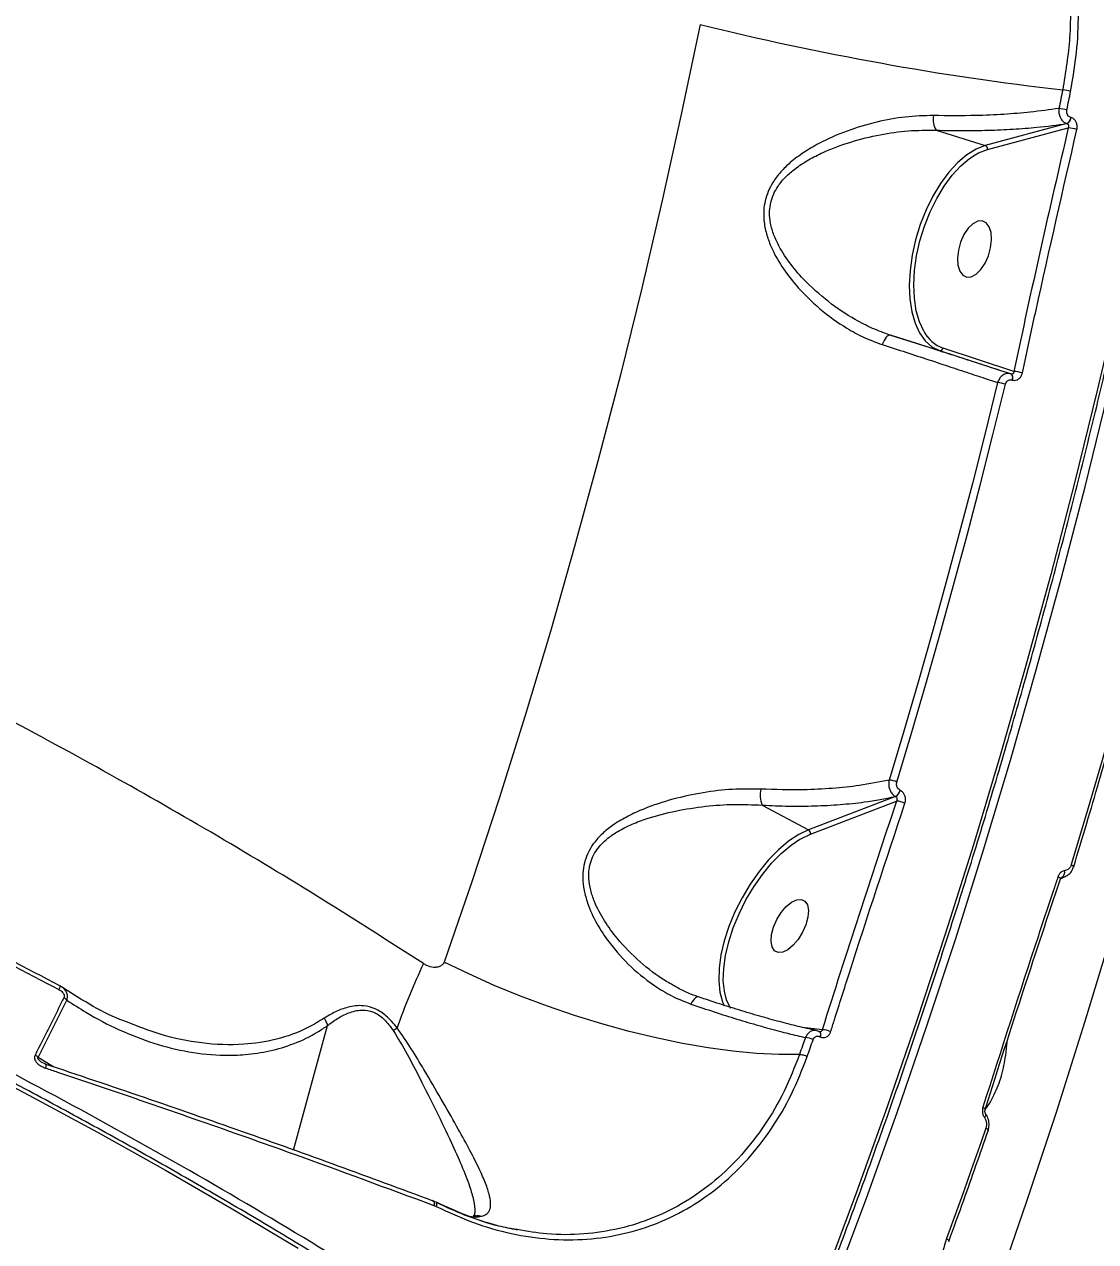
# Model space of a CAD drawing. Header units: millimetres. Extents: x -5238 to 5144, y -3542 to 5092.
# Drawn here: x 3048.8 to 3213.4, y 1909 to 2096 of the extents above; entities that cross this region are included whole.
import ezdxf

# ---------------------------------------------------------------- set-up
doc = ezdxf.new("R2010")
doc.units = ezdxf.units.MM
for name, color, linetype in [('DIKOM_ОБЪЕКТ', 7, 'Continuous'), ('DIKOM_РАЗМЕР_ЗОНА', 7, 'Continuous'), ('DIKOM_РАЗМЕР_ОБЪЕКТА', 7, 'Continuous')]:
    doc.layers.add(name, color=color, linetype=linetype)
doc.styles.add('style1', font='arial.ttf', dxfattribs={"width": 0.8})
doc.dimstyles.new('1-50', dxfattribs={"dimtxt": 300, "dimasz": 200, "dimexe": 100, "dimexo": 0, "dimgap": 100, "dimtad": 1, "dimtxsty": 'style1', "dimcen": 200, "dimclrd": 7, "dimclre": 7, "dimclrt": 7, "dimadec": 1, "dimazin": 2, "dimtfac": 1, "dimtmove": 0, "dimatfit": 2, "dimfxl": 0, "dimlwd": 25, "dimlwe": 18, "dimarcsym": 0})

# ---------------------------------------------------------------- blocks, each defined once
blk = doc.blocks.new('*D1')
at = {"layer": 'Defpoints', "color": 0, "transparency": 16777216}
for p in [(-4787.63, 5091.56), (3144.22, 5091.56), (-2554.16, -2403.28)]:
    blk.add_point(p, dxfattribs=at)
at = {"layer": 'DIKOM_РАЗМЕР_ЗОНА', "color": 7, "lineweight": 18, "transparency": 16777216}
for p, q in [((3144.22, 5091.56), (-4887.63, 5091.56)), ((-2554.16, -2403.28), (-4887.63, -2403.28))]:
    blk.add_line(p, q, dxfattribs=at)
at = {"layer": 'DIKOM_РАЗМЕР_ЗОНА', "color": 7, "lineweight": 25, "transparency": 16777216}
blk.add_line((-4787.63, -2203.28), (-4787.63, 4891.56), dxfattribs=at)
at = {"layer": 'DIKOM_РАЗМЕР_ЗОНА', "color": 7, "transparency": 16777216}
for points in [[(-4820.97, 4891.56), (-4754.3, 4891.56), (-4787.63, 5091.56)], [(-4820.97, -2203.28), (-4754.3, -2203.28), (-4787.63, -2403.28)]]:
    blk.add_solid(points, dxfattribs=at)
at = {"layer": 'DIKOM_РАЗМЕР_ЗОНА', "color": 7, "transparency": 16777216, "insert": (-5040.81, 1344.14), "char_height": 300, "attachment_point": 5, "rotation": 90, "style": 'style1'}
blk.add_mtext('7500', dxfattribs=at)
blk = doc.blocks.new('*D2')
at = {"layer": 'Defpoints', "color": 0, "transparency": 16777216}
for p in [(5144.22, 2720.02), (-4054.16, -903.28), (5144.22, -3441.88)]:
    blk.add_point(p, dxfattribs=at)
at = {"layer": 'DIKOM_РАЗМЕР_ЗОНА', "color": 7, "lineweight": 18, "transparency": 16777216}
for p, q in [((5144.22, 2720.02), (5144.22, -3541.88)), ((-4054.16, -903.28), (-4054.16, -3541.88))]:
    blk.add_line(p, q, dxfattribs=at)
at = {"layer": 'DIKOM_РАЗМЕР_ЗОНА', "color": 7, "lineweight": 25, "transparency": 16777216}
blk.add_line((-3854.16, -3441.88), (4944.22, -3441.88), dxfattribs=at)
at = {"layer": 'DIKOM_РАЗМЕР_ЗОНА', "color": 7, "transparency": 16777216}
for points in [[(-3854.16, -3408.54), (-3854.16, -3475.21), (-4054.16, -3441.88)], [(4944.22, -3408.54), (4944.22, -3475.21), (5144.22, -3441.88)]]:
    blk.add_solid(points, dxfattribs=at)
at = {"layer": 'DIKOM_РАЗМЕР_ЗОНА', "color": 7, "transparency": 16777216, "insert": (545.03, -3188.7), "char_height": 300, "attachment_point": 5, "style": 'style1'}
blk.add_mtext('9200', dxfattribs=at)
blk = doc.blocks.new('*D3')
at = {"layer": 'Defpoints', "color": 0, "transparency": 16777216}
for p in [(3889.93, 2956), (-2405.68, -161.05), (3889.93, -2949.28)]:
    blk.add_point(p, dxfattribs=at)
at = {"layer": 'DIKOM_РАЗМЕР_ОБЪЕКТА', "color": 7, "lineweight": 18, "transparency": 16777216}
for p, q in [((3889.93, 2956), (3889.93, -3049.28)), ((-2405.68, -161.05), (-2405.68, -3049.28))]:
    blk.add_line(p, q, dxfattribs=at)
at = {"layer": 'DIKOM_РАЗМЕР_ОБЪЕКТА', "color": 7, "lineweight": 25, "transparency": 16777216}
blk.add_line((-2205.68, -2949.28), (3689.93, -2949.28), dxfattribs=at)
at = {"layer": 'DIKOM_РАЗМЕР_ОБЪЕКТА', "color": 7, "transparency": 16777216}
for points in [[(-2205.68, -2915.95), (-2205.68, -2982.61), (-2405.68, -2949.28)], [(3689.93, -2915.95), (3689.93, -2982.61), (3889.93, -2949.28)]]:
    blk.add_solid(points, dxfattribs=at)
at = {"layer": 'DIKOM_РАЗМЕР_ОБЪЕКТА', "color": 7, "transparency": 16777216, "insert": (742.13, -2696.01), "char_height": 300, "attachment_point": 5, "style": 'style1'}
blk.add_mtext('6300', dxfattribs=at)

msp = doc.modelspace()

# ---------------------------------------------------------------- linework, layer by layer
at = {"layer": 'DIKOM_ОБЪЕКТ', "color": 7, "linetype": 'Continuous', "lineweight": 15}
for p, q in [((3208.969, 2080.77), (3196.428, 2077.405)), ((3208.946, 2080.776), (3208.969, 2080.77)), ((3209.599, 2081.71), (3209.576, 2081.716)), ((3188.892, 2079.758), (3196.428, 2077.405)), ((3196.772, 2076.801), (3209.186, 2080.131)), ((3181.846, 2048.268), (3189.382, 2045.916)), ((3189.382, 2045.916), (3200.361, 2042.301)), ((3200.808, 2042.687), (3189.939, 2046.266)), ((3200.361, 2042.301), (3200.338, 2042.308)), ((3200.55, 2041.377), (3200.572, 2041.37)), ((3182.642, 1977.352), (3169.282, 1972.238)), ((3182.621, 1977.363), (3182.642, 1977.352)), ((3183.371, 1978.317), (3183.349, 1978.327)), ((3162.141, 1976.04), (3169.282, 1972.238)), ((3169.568, 1971.592), (3182.793, 1976.655)), ((3207.977, 1964.723), (3208.51, 1964.97)), ((3208.064, 1964.881), (3208.234, 1964.957)), ((3208.493, 1964.968), (3208.764, 1965.089)), ((3054.595, 1948.084), (3054.262, 1948.281)), ((3050.933, 1937.244), (3055.357, 1946.075)), ((3152.394, 1946.556), (3152.372, 1946.561)), ((3090.187, 1923.042), (3095.405, 1942.17)), ((3171.366, 1941.5), (3168.375, 1941.883)), ((3170.982, 1941.212), (3170.961, 1941.224)), ((3171.039, 1940.455), (3171.06, 1940.444)), ((3053.366, 1935.798), (3050.933, 1937.244)), ((3111.945, 1915.076), (3111.525, 1915.268)), ((3111.638, 1915.231), (3111.612, 1915.239)), ((3111.726, 1914.529), (3111.768, 1914.514)), ((3111.768, 1914.514), (3112.075, 1914.383)), ((3118.094, 1912.959), (3117.775, 1912.91)), ((3118.609, 1912.792), (3119.059, 1912.863)), ((3124.538, 1910.82), (3124.13, 1910.88)), ((3124.598, 1910.743), (3124.148, 1910.836))]:
    msp.add_line(p, q, dxfattribs=at)
at = {"layer": 'DIKOM_ОБЪЕКТ', "color": 7, "linetype": 'Continuous', "lineweight": 15, "flags": 128}
for points in [[(3232.524, 2135.147), (3231.129, 2126.478), (3228.638, 2111.874), (3225.974, 2097.316), (3223.141, 2082.815), (3220.139, 2068.379), (3216.972, 2054.019), (3213.64, 2039.743), (3210.147, 2025.562), (3206.494, 2011.483), (3202.684, 1997.517), (3198.719, 1983.673), (3194.602, 1969.96), (3190.336, 1956.386), (3185.924, 1942.961), (3181.368, 1929.693), (3176.67, 1916.591), (3171.836, 1903.665), (3166.867, 1890.921), (3161.767, 1878.369), (3156.539, 1866.016)], [(3157.984, 1864.931), (3163.228, 1877.32), (3168.343, 1889.91), (3173.327, 1902.692), (3178.176, 1915.658), (3182.887, 1928.8), (3187.457, 1942.107), (3191.883, 1955.573), (3196.162, 1969.188), (3200.291, 1982.943), (3204.268, 1996.828), (3208.09, 2010.837), (3211.754, 2024.957), (3215.257, 2039.182), (3218.599, 2053.501), (3221.776, 2067.904), (3224.786, 2082.384), (3227.628, 2096.929), (3230.3, 2111.53), (3232.799, 2126.179), (3234.207, 2134.932)], [(3152.619, 2096.028), (3149.788, 2082.446), (3146.803, 2068.934), (3143.664, 2055.502), (3140.374, 2042.157), (3136.935, 2028.909), (3133.35, 2015.767), (3129.62, 2002.737), (3125.748, 1989.83), (3121.737, 1977.053), (3117.588, 1964.415), (3113.306, 1951.923)], [(3193.37, 1888.238), (3198.162, 1901.631), (3202.821, 1915.18), (3207.347, 1928.878), (3211.737, 1942.715), (3215.987, 1956.685), (3220.096, 1970.78), (3224.061, 1984.992), (3227.88, 1999.314), (3231.551, 2013.738), (3235.073, 2028.256), (3238.443, 2042.859), (3241.658, 2057.54), (3244.719, 2072.29), (3247.622, 2087.103)], [(3208.327, 2085.948), (3208.255, 2085.593), (3208.183, 2085.238), (3208.111, 2084.883), (3208.039, 2084.528), (3207.967, 2084.174), (3207.894, 2083.819), (3207.822, 2083.464), (3207.75, 2083.11)], [(3208.964, 2082.881), (3209.036, 2083.236), (3209.109, 2083.591), (3209.181, 2083.946), (3209.253, 2084.301), (3209.325, 2084.656), (3209.397, 2085.011), (3209.469, 2085.366), (3209.541, 2085.721)], [(3196.428, 2077.405), (3195.021, 2076.861), (3193.599, 2075.985), (3192.195, 2074.794), (3190.837, 2073.316), (3189.557, 2071.583), (3188.382, 2069.632), (3187.338, 2067.507), (3186.448, 2065.253), (3185.731, 2062.92), (3185.203, 2060.56), (3184.875, 2058.223), (3184.755, 2055.961), (3184.845, 2053.824), (3185.143, 2051.857), (3185.643, 2050.105), (3186.334, 2048.605), (3187.201, 2047.39), (3188.224, 2046.487), (3189.382, 2045.916)], [(3194.884, 2075.988), (3195.408, 2076.273), (3196.772, 2076.801)], [(3187.019, 2048.813), (3186.984, 2048.873), (3186.314, 2050.328), (3185.829, 2052.027), (3185.54, 2053.934), (3185.452, 2056.007), (3185.569, 2058.2), (3185.887, 2060.466), (3186.399, 2062.755), (3187.094, 2065.017), (3187.958, 2067.202), (3188.97, 2069.263), (3190.109, 2071.155), (3191.351, 2072.836), (3192.667, 2074.269), (3194.029, 2075.423), (3194.884, 2075.988)], [(3197.25, 2061.702), (3197.39, 2062.919), (3197.319, 2064.024), (3197.041, 2064.925), (3196.58, 2065.55), (3195.972, 2065.849), (3195.267, 2065.797), (3194.521, 2065.398), (3193.796, 2064.685), (3193.15, 2063.715), (3192.636, 2062.567), (3192.295, 2061.335), (3192.154, 2060.117), (3192.225, 2059.013), (3192.503, 2058.112), (3192.964, 2057.486), (3193.572, 2057.187), (3194.278, 2057.24), (3195.023, 2057.639), (3195.748, 2058.352), (3196.394, 2059.321), (3196.908, 2060.469), (3197.25, 2061.702)], [(3181.846, 2048.268), (3181.704, 2048.277), (3181.548, 2048.223), (3181.382, 2048.109), (3181.211, 2047.939), (3181.041, 2047.717), (3180.878, 2047.452), (3180.726, 2047.151), (3180.592, 2046.825)], [(3198.322, 2040.975), (3196.407, 2033.22), (3194.444, 2025.495), (3192.432, 2017.804), (3190.372, 2010.147), (3188.264, 2002.525), (3186.109, 1994.941), (3183.906, 1987.397), (3181.657, 1979.892)], [(3200.338, 2042.308), (3200.414, 2042.267), (3200.479, 2042.199), (3200.53, 2042.105), (3200.566, 2041.989), (3200.587, 2041.854), (3200.591, 2041.704), (3200.579, 2041.544), (3200.55, 2041.377)], [(3200.361, 2042.301), (3200.437, 2042.26), (3200.501, 2042.192), (3200.552, 2042.098), (3200.589, 2041.982), (3200.61, 2041.847), (3200.614, 2041.697), (3200.601, 2041.536), (3200.572, 2041.37)], [(3182.852, 1979.589), (3185.103, 1987.099), (3187.307, 1994.649), (3189.464, 2002.238), (3191.573, 2009.865), (3193.635, 2017.528), (3195.648, 2025.225), (3197.613, 2032.955), (3199.529, 2040.716)], [(3227.02, 2030.597), (3225.022, 2022.513), (3222.974, 2014.461), (3220.876, 2006.443), (3218.728, 1998.461), (3216.531, 1990.515), (3214.285, 1982.609), (3211.99, 1974.742), (3209.647, 1966.917)], [(3169.282, 1972.238), (3167.771, 1971.514), (3166.221, 1970.488), (3164.667, 1969.181), (3163.142, 1967.623), (3161.679, 1965.848), (3160.311, 1963.894), (3159.068, 1961.804), (3157.976, 1959.624), (3157.06, 1957.402), (3156.34, 1955.186), (3155.831, 1953.024), (3155.544, 1950.965), (3155.487, 1949.052), (3155.659, 1947.328), (3156.058, 1945.831), (3156.329, 1945.2)], [(3156.566, 1946.533), (3156.358, 1947.437), (3156.191, 1949.109), (3156.247, 1950.963), (3156.524, 1952.96), (3157.018, 1955.056), (3157.716, 1957.205), (3158.605, 1959.36), (3159.663, 1961.474), (3160.869, 1963.501), (3162.195, 1965.395), (3163.613, 1967.117), (3165.092, 1968.628), (3166.6, 1969.895), (3167.959, 1970.807)], [(3167.959, 1970.807), (3168.102, 1970.89), (3169.568, 1971.592)], [(3209.647, 1966.917), (3209.78, 1966.844), (3209.887, 1966.772), (3209.963, 1966.702), (3210.007, 1966.639), (3210.015, 1966.584), (3210.014, 1966.58)], [(3207.601, 1965.071), (3207.734, 1964.991), (3207.839, 1964.913), (3207.914, 1964.838), (3207.957, 1964.77), (3207.964, 1964.71), (3207.962, 1964.702)], [(3207.988, 1964.847), (3208.251, 1964.886), (3208.494, 1964.968)], [(3168.867, 1957.663), (3168.358, 1956.5), (3167.69, 1955.417), (3166.917, 1954.501), (3166.1, 1953.826), (3165.307, 1953.447), (3164.602, 1953.395), (3164.042, 1953.674), (3163.672, 1954.261), (3163.521, 1955.109), (3163.604, 1956.148), (3163.912, 1957.296), (3164.42, 1958.459), (3165.089, 1959.542), (3165.862, 1960.458), (3166.678, 1961.133), (3167.471, 1961.512), (3168.176, 1961.564), (3168.737, 1961.285), (3169.107, 1960.698), (3169.257, 1959.85), (3169.175, 1958.81), (3168.867, 1957.663)], [(3167.895, 1937.742), (3164.693, 1937.728), (3161.266, 1937.891), (3157.638, 1938.23), (3153.84, 1938.742), (3149.901, 1939.425), (3145.85, 1940.271), (3141.72, 1941.275), (3137.543, 1942.429), (3133.352, 1943.724), (3129.178, 1945.149), (3125.055, 1946.694), (3121.015, 1948.347), (3117.088, 1950.095), (3113.306, 1951.923)], [(3054.262, 1948.281), (3054.287, 1948.275), (3054.3, 1948.246), (3054.301, 1948.197), (3054.291, 1948.129), (3054.269, 1948.042), (3054.235, 1947.939), (3054.191, 1947.823), (3054.138, 1947.697)], [(3152.372, 1946.561), (3152.253, 1946.567), (3152.087, 1946.52), (3151.911, 1946.412), (3151.73, 1946.248), (3151.55, 1946.032), (3151.377, 1945.771), (3151.217, 1945.475)], [(3157.342, 1944.786), (3156.745, 1945.985), (3156.566, 1946.533)], [(3168.799, 1940.335), (3168.687, 1940.01), (3168.574, 1939.686), (3168.461, 1939.362), (3168.348, 1939.037), (3168.235, 1938.713), (3168.122, 1938.39), (3168.009, 1938.066), (3167.895, 1937.742)], [(3169.08, 1937.409), (3169.194, 1937.733), (3169.307, 1938.057), (3169.42, 1938.381), (3169.533, 1938.705), (3169.646, 1939.03), (3169.759, 1939.354), (3169.872, 1939.679), (3169.985, 1940.003)], [(3170.881, 1941.247), (3170.958, 1941.225), (3170.96, 1941.224)], [(3170.96, 1941.224), (3171.021, 1941.176), (3171.069, 1941.102), (3171.099, 1941.005), (3171.111, 1940.888), (3171.105, 1940.755), (3171.081, 1940.609), (3171.039, 1940.455)], [(3170.978, 1941.214), (3170.979, 1941.214), (3171.043, 1941.165), (3171.09, 1941.091), (3171.12, 1940.994), (3171.133, 1940.877), (3171.126, 1940.744), (3171.102, 1940.598), (3171.06, 1940.444)], [(3038.855, 1937.084), (3049.521, 1931.482), (3060.067, 1925.767), (3070.483, 1919.943), (3080.762, 1914.015), (3090.895, 1907.988)], [(3051.998, 1936.26), (3052.045, 1936.269), (3052.053, 1936.268)], [(3052.053, 1936.268), (3052.082, 1936.251), (3052.11, 1936.205), (3052.127, 1936.132), (3052.132, 1936.036), (3052.126, 1935.918), (3052.108, 1935.782), (3052.079, 1935.633)], [(3196.059, 1929.614), (3196.191, 1929.533), (3196.296, 1929.453), (3196.371, 1929.375), (3196.412, 1929.303), (3196.418, 1929.24), (3196.415, 1929.229)], [(3196.299, 1928.041), (3196.394, 1928.152), (3196.467, 1928.257), (3196.515, 1928.352), (3196.538, 1928.435), (3196.533, 1928.502), (3196.518, 1928.533)], [(3196.525, 1926.427), (3195.783, 1924.287), (3195.037, 1922.15), (3194.287, 1920.018), (3193.534, 1917.89), (3192.778, 1915.767), (3192.017, 1913.648), (3191.254, 1911.533), (3190.487, 1909.423)], [(3196.525, 1926.427), (3196.654, 1926.341), (3196.757, 1926.256), (3196.829, 1926.174), (3196.868, 1926.098), (3196.872, 1926.031), (3196.869, 1926.018)], [(3111.519, 1915.245), (3111.591, 1915.245), (3111.612, 1915.239)], [(3111.612, 1915.239), (3111.653, 1915.216), (3111.702, 1915.159), (3111.738, 1915.074), (3111.759, 1914.965), (3111.763, 1914.835), (3111.753, 1914.688), (3111.726, 1914.529)], [(3111.639, 1915.229), (3111.678, 1915.209), (3111.73, 1915.152), (3111.769, 1915.067), (3111.792, 1914.956), (3111.8, 1914.825), (3111.792, 1914.676), (3111.768, 1914.514)], [(3190.487, 1909.423), (3190.614, 1909.332), (3190.715, 1909.241), (3190.785, 1909.154), (3190.822, 1909.072), (3190.825, 1909), (3190.82, 1908.983)]]:
    msp.add_lwpolyline(points, dxfattribs=at)
at = {"layer": 'DIKOM_ОБЪЕКТ', "color": 7, "linetype": 'Continuous', "lineweight": 15}
for centre, radius, start, end in [((3258.415, 2521.734), 438.655, 256.04371, 263.44341), ((3207.303, 2077.101), 8.906, 75.4466, 83.39968), ((3206.783, 2074.648), 8.517, 75.16395, 83.48263), ((3191.641, 2081.446), 3.226, 169.97843, 211.56282), ((3208.315, 2081.88), 1.271, 299.74909, 352.60293), ((3208.337, 2081.874), 1.272, 299.76264, 352.58938), ((3208.568, 2073.694), 6.466, 72.5503, 84.51582), ((3196.221, 2076.887), 0.558, 351.10699, 68.19273), ((3191.813, 2051.363), 5.43, 208.00593, 249.81258), ((3189.483, 2046.375), 0.469, 257.60055, 346.61265), ((3197.873, 2035.946), 5.049, 70.8607, 84.90497), ((3200.59, 2037.541), 5.151, 72.52203, 87.57461), ((3181.488, 1976.715), 3.182, 64.60163, 86.93888), ((3166.149, 1977.585), 4.295, 167.61829, 201.08423), ((3181.765, 1978.767), 1.644, 301.38187, 344.49844), ((3181.785, 1978.757), 1.646, 301.41139, 344.48255), ((3182.806, 1973.952), 2.702, 61.48337, 90.27153), ((3168.971, 1971.714), 0.609, 348.41542, 59.28181), ((3207.605, 1965.775), 1.032, 307.57878, 10.96119), ((3212.574, 1903.822), 113.077, 154.9594, 160.36203), ((3054.083, 1944.987), 1.676, 40.49599, 61.22176), ((3046.875, 2020.022), 98.078, 306.70327, 307.12694), ((3168.721, 1937.769), 2.567, 60.50743, 88.26022), ((3171.503, 1939.034), 2.47, 61.5314, 93.16228), ((3049.653, 1936.215), 1.643, 38.8109, 60.1763), ((3117.986, 1911.121), 1.783, 69.5394, 97.66532)]:
    msp.add_arc(centre, radius, start, end, dxfattribs=at)
for points, knots in [([(3186.554, 2141.106), (3188.314, 2140.018), (3191.193, 2138.239), (3194.705, 2135.054), (3198.309, 2131.241), (3201.427, 2126.907), (3204.009, 2122.181), (3206.216, 2117.214), (3207.853, 2111.934), (3208.896, 2106.469), (3209.521, 2100.953), (3209.623, 2094.028), (3208.759, 2088.641), (3208.327, 2085.948)], [0, 0, 0, 0, 0.1030355, 0.168461, 0.2338859, 0.3609038, 0.4263149, 0.491727, 0.6187325, 0.6841285, 0.7495282, 0.8747637, 1, 1, 1, 1]), ([(3209.541, 2085.721), (3209.882, 2087.707), (3210.565, 2091.678), (3210.826, 2097.64), (3210.542, 2103.474), (3209.707, 2109.118), (3208.337, 2114.609), (3206.418, 2119.871), (3203.988, 2124.846), (3201.066, 2129.467), (3197.677, 2133.683), (3193.829, 2137.38), (3191.004, 2139.739), (3189.389, 2140.689), (3189.288, 2140.748)], [0, 0, 0, 0, 0.094419, 0.1888365, 0.2781771, 0.3678016, 0.4571428, 0.5465554, 0.6362511, 0.7256633, 0.8150341, 0.9046904, 0.9940585, 1, 1, 1, 1]), ([(3156.865, 1865.459), (3157.71, 1867.427), (3160.161, 1873.135), (3164.138, 1882.713), (3168.757, 1894.243), (3173.266, 1905.931), (3177.662, 1917.77), (3181.942, 1929.753), (3186.106, 1941.874), (3190.149, 1954.126), (3194.071, 1966.503), (3197.869, 1978.997), (3201.541, 1991.603), (3205.084, 2004.312), (3208.498, 2017.119), (3211.78, 2030.016), (3214.929, 2042.997), (3217.942, 2056.053), (3220.818, 2069.179), (3223.556, 2082.367), (3226.154, 2095.61), (3228.608, 2108.901), (3230.902, 2122.06), (3232.301, 2130.804), (3232.987, 2135.09)], [0, 0, 0, 0, 0.0244942, 0.0710357, 0.1175767, 0.1641177, 0.2106575, 0.2571968, 0.3037364, 0.3502743, 0.3968124, 0.4433492, 0.4898865, 0.5364227, 0.5829587, 0.6294947, 0.6760299, 0.7225652, 0.7691003, 0.8156351, 0.8621698, 0.9087036, 0.9552387, 1, 1, 1, 1]), ([(3207.75, 2083.11), (3206.31, 2082.902), (3203.659, 2082.519), (3199.311, 2082.177), (3194.402, 2081.953), (3190.65, 2081.987), (3188.464, 2082.007)], [0, 0, 0, 0, 0.2580791, 0.4750031, 0.6940751, 1, 1, 1, 1]), ([(3207.75, 2083.11), (3207.736, 2082.93), (3207.704, 2082.528), (3207.826, 2081.997), (3208.055, 2081.494), (3208.383, 2081.078), (3208.727, 2080.856), (3208.92, 2080.786), (3208.946, 2080.776)], [0, 0, 0, 0, 0.1805326, 0.4029725, 0.5309981, 0.7496403, 0.9663934, 1, 1, 1, 1]), ([(3209.576, 2081.716), (3209.562, 2081.721), (3209.457, 2081.755), (3209.27, 2081.863), (3209.096, 2082.07), (3208.98, 2082.322), (3208.925, 2082.589), (3208.951, 2082.79), (3208.964, 2082.881)], [0, 0, 0, 0, 0.033938, 0.2521598, 0.4704732, 0.5978543, 0.819339, 1, 1, 1, 1]), ([(3188.464, 2082.007), (3187.026, 2081.975), (3184.149, 2081.91), (3179.663, 2081.06), (3175.173, 2079.727), (3171.442, 2078.086), (3168.553, 2076.397), (3166.591, 2074.938), (3164.979, 2073.375), (3163.536, 2071.482), (3162.446, 2068.956), (3162.303, 2066.2), (3162.766, 2063.852), (3163.637, 2061.448), (3165.125, 2058.769), (3167.627, 2055.501), (3170.943, 2052.217), (3174.57, 2049.615), (3177.819, 2047.844), (3179.667, 2047.164), (3180.592, 2046.825)], [0, 0, 0, 0, 0.072775, 0.1456228, 0.2220835, 0.2985149, 0.3409252, 0.3832919, 0.4164814, 0.4496092, 0.4986422, 0.5477899, 0.5808444, 0.613967, 0.6710835, 0.7283184, 0.8132047, 0.8980761, 0.9490462, 1, 1, 1, 1]), ([(3188.892, 2079.758), (3190.255, 2079.732), (3192.982, 2079.68), (3196.93, 2079.74), (3200.739, 2079.908), (3204.851, 2080.218), (3207.444, 2080.571), (3208.946, 2080.776)], [0, 0, 0, 0, 0.1825609, 0.3651173, 0.5530337, 0.7409465, 1, 1, 1, 1]), ([(3208.969, 2080.77), (3208.999, 2080.759), (3209.076, 2080.732), (3209.175, 2080.636), (3209.237, 2080.487), (3209.246, 2080.309), (3209.206, 2080.191), (3209.186, 2080.131)], [0, 0, 0, 0, 0.1276863, 0.3309031, 0.5438862, 0.7682192, 1, 1, 1, 1]), ([(3210.507, 2079.863), (3210.532, 2080.034), (3210.582, 2080.377), (3210.467, 2080.888), (3210.222, 2081.317), (3209.91, 2081.592), (3209.686, 2081.677), (3209.599, 2081.71)], [0, 0, 0, 0, 0.218211, 0.4367197, 0.6529665, 0.8657708, 1, 1, 1, 1]), ([(3181.846, 2048.268), (3180.934, 2048.595), (3179.098, 2049.251), (3175.874, 2050.915), (3172.23, 2053.353), (3168.861, 2056.377), (3166.273, 2059.413), (3164.711, 2061.857), (3163.763, 2064.075), (3163.233, 2066.198), (3163.304, 2068.717), (3164.351, 2070.975), (3165.751, 2072.628), (3167.332, 2073.986), (3169.266, 2075.239), (3172.107, 2076.673), (3175.793, 2078.036), (3180.193, 2079.116), (3184.62, 2079.768), (3187.457, 2079.761), (3188.892, 2079.758)], [0, 0, 0, 0, 0.0515541, 0.1037783, 0.1890726, 0.2766034, 0.3332107, 0.3909214, 0.4225513, 0.454961, 0.501269, 0.5475043, 0.5791756, 0.6117661, 0.6537253, 0.6962982, 0.7731178, 0.8516208, 0.9249636, 1, 1, 1, 1]), ([(3209.186, 2080.131), (3207.743, 2073.892), (3204.855, 2061.412), (3202.157, 2048.929), (3200.808, 2042.687)], [0, 0, 0, 0, 0.499916, 1, 1, 1, 1]), ([(3202.136, 2042.454), (3202.274, 2043.099), (3202.964, 2046.323), (3205.662, 2058.793), (3208.381, 2070.618), (3210.507, 2079.863)], [0, 0, 0, 0, 0.0517115, 0.2585501, 1, 1, 1, 1]), ([(3110.125, 1951.683), (3104.954, 1955.006), (3094.614, 1961.652), (3078.522, 1971.341), (3062.033, 1980.798), (3044.55, 1990.296), (3026.136, 1999.746), (3006.812, 2009.067), (2987.048, 2018.004), (2966.894, 2026.504), (2946.412, 2034.519), (2926.267, 2041.79), (2906.527, 2048.321), (2887.249, 2054.138), (2867.9, 2059.401), (2848.545, 2064.063), (2829.252, 2068.091), (2810.038, 2071.464), (2790.987, 2074.135), (2772.086, 2076.08), (2753.636, 2077.245), (2736.072, 2077.614), (2719.499, 2077.233), (2703.92, 2076.17), (2688.887, 2074.407), (2674.476, 2071.925), (2660.751, 2068.724), (2648.089, 2064.9), (2636.488, 2060.503), (2625.931, 2055.584), (2616.148, 2050.058), (2607.314, 2043.861), (2601.251, 2038.988), (2598.483, 2036.04), (2598.017, 2035.544)], [0, 0, 0, 0, 0.0290611, 0.0581217, 0.0874721, 0.1168222, 0.149268, 0.1817389, 0.2141842, 0.2475864, 0.2810158, 0.3144171, 0.3458425, 0.3772909, 0.4087157, 0.4410475, 0.4734053, 0.5057366, 0.5392378, 0.5727389, 0.6067209, 0.6407033, 0.6726199, 0.7045617, 0.7364787, 0.7693259, 0.8021996, 0.8350472, 0.8663867, 0.897749, 0.9290887, 0.9612736, 0.9934829, 1, 1, 1, 1]), ([(3180.592, 2046.825), (3181.819, 2046.425), (3184.273, 2045.625), (3187.797, 2044.47), (3191.178, 2043.355), (3194.281, 2042.327), (3196.635, 2041.542), (3197.901, 2041.117), (3198.322, 2040.975)], [0, 0, 0, 0, 0.1827932, 0.3655939, 0.5537504, 0.7419026, 0.9141897, 1, 1, 1, 1]), ([(3200.338, 2042.308), (3198.98, 2042.749), (3196.666, 2043.502), (3192.963, 2044.698), (3189.488, 2045.817), (3185.789, 2047.006), (3183.16, 2047.848), (3181.846, 2048.268)], [0, 0, 0, 0, 0.2590541, 0.4416213, 0.6241999, 0.8120955, 1, 1, 1, 1]), ([(3200.338, 2042.308), (3200.174, 2042.34), (3199.827, 2042.408), (3199.36, 2042.264), (3198.933, 2041.986), (3198.563, 2041.585), (3198.402, 2041.179), (3198.322, 2040.975)], [0, 0, 0, 0, 0.2044083, 0.4300892, 0.563373, 0.7802803, 1, 1, 1, 1]), ([(3199.529, 2040.716), (3199.529, 2040.718), (3199.553, 2040.825), (3199.639, 2041.025), (3199.814, 2041.228), (3200.031, 2041.366), (3200.275, 2041.434), (3200.461, 2041.396), (3200.55, 2041.377)], [0, 0, 0, 0, 0.0044207, 0.2197996, 0.4355413, 0.5682725, 0.7937628, 1, 1, 1, 1]), ([(3200.808, 2042.687), (3200.801, 2042.629), (3200.789, 2042.517), (3200.711, 2042.382), (3200.596, 2042.298), (3200.471, 2042.274), (3200.392, 2042.293), (3200.361, 2042.301)], [0, 0, 0, 0, 0.2318137, 0.4561143, 0.6691371, 0.8722903, 1, 1, 1, 1]), ([(3200.572, 2041.37), (3200.662, 2041.349), (3200.893, 2041.295), (3201.28, 2041.356), (3201.673, 2041.588), (3201.987, 2041.965), (3202.087, 2042.291), (3202.136, 2042.454)], [0, 0, 0, 0, 0.1342533, 0.3470385, 0.5632132, 0.7817385, 1, 1, 1, 1]), ([(3156.539, 1866.016), (3153.206, 1868.486), (3144.227, 1875.141), (3128.984, 1885.796), (3110.696, 1897.878), (3091.592, 1909.766), (3071.719, 1921.412), (3051.126, 1932.769), (3030.266, 1943.588), (3009.217, 1953.842), (2988.06, 1963.521), (2966.45, 1972.783), (2944.444, 1981.576), (2922.111, 1989.857), (2899.941, 1997.445), (2878.008, 2004.33), (2856.377, 2010.518), (2834.695, 2016.109), (2813.038, 2021.057), (2791.482, 2025.329), (2770.502, 2028.832), (2750.158, 2031.571), (2730.491, 2033.569), (2711.181, 2034.859), (2692.314, 2035.405), (2673.966, 2035.187), (2656.541, 2034.209), (2640.078, 2032.494), (2624.593, 2030.077), (2609.833, 2026.921), (2595.883, 2023.002), (2582.81, 2018.319), (2571.413, 2013.196), (2561.532, 2007.776), (2553.059, 2002.156), (2546.363, 1996.989), (2542.846, 1993.514), (2541.561, 1992.245)], [0, 0, 0, 0, 0.0172867, 0.0465704, 0.0758765, 0.1051603, 0.1352946, 0.1654535, 0.1955878, 0.2248713, 0.2541776, 0.2834612, 0.3135956, 0.3437544, 0.3738887, 0.403172, 0.4324779, 0.4617614, 0.4918952, 0.5220535, 0.5521876, 0.5814711, 0.6107773, 0.6400606, 0.670195, 0.7003536, 0.7304878, 0.7597712, 0.7890773, 0.8183608, 0.8484949, 0.8786536, 0.9087878, 0.9342738, 0.9597896, 0.9853053, 1, 1, 1, 1]), ([(3210.013, 1966.576), (3210.684, 1968.802), (3212.628, 1975.256), (3215.751, 1986.024), (3219.337, 1998.909), (3222.79, 2011.893), (3225.462, 2022.392), (3226.975, 2028.565), (3227.414, 2030.359)], [0, 0, 0, 0, 0.1066285, 0.3092237, 0.5118176, 0.7144107, 0.9170028, 1, 1, 1, 1]), ([(3181.657, 1979.892), (3180.161, 1979.593), (3177.407, 1979.042), (3172.945, 1978.584), (3167.941, 1978.319), (3164.158, 1978.437), (3161.954, 1978.506)], [0, 0, 0, 0, 0.2580765, 0.4750047, 0.6940728, 1, 1, 1, 1]), ([(3181.657, 1979.892), (3181.629, 1979.72), (3181.564, 1979.336), (3181.637, 1978.794), (3181.817, 1978.255), (3182.1, 1977.779), (3182.415, 1977.488), (3182.597, 1977.378), (3182.621, 1977.363)], [0, 0, 0, 0, 0.1804977, 0.4029247, 0.5309814, 0.7496401, 0.9664097, 1, 1, 1, 1]), ([(3183.349, 1978.327), (3183.336, 1978.335), (3183.236, 1978.388), (3183.063, 1978.529), (3182.911, 1978.766), (3182.819, 1979.036), (3182.789, 1979.309), (3182.833, 1979.502), (3182.852, 1979.589)], [0, 0, 0, 0, 0.0340232, 0.2522412, 0.4704772, 0.5979869, 0.8193731, 1, 1, 1, 1]), ([(2991.087, 1978.226), (2996.426, 1975.845), (3007.102, 1971.085), (3022.951, 1963.567), (3038.671, 1955.803), (3048.982, 1950.399), (3054.138, 1947.697)], [0, 0, 0, 0, 0.249121, 0.4982437, 0.7491215, 1, 1, 1, 1]), ([(3054.262, 1948.281), (3049.151, 1950.961), (3038.929, 1956.32), (3023.274, 1964.059), (3007.416, 1971.587), (2996.682, 1976.375), (2991.314, 1978.769)], [0, 0, 0, 0, 0.2491217, 0.498244, 0.7491215, 1, 1, 1, 1]), ([(3161.954, 1978.506), (3160.504, 1978.526), (3157.602, 1978.566), (3153.034, 1978.001), (3148.435, 1977.033), (3144.577, 1975.765), (3141.561, 1974.407), (3139.49, 1973.194), (3137.758, 1971.855), (3136.168, 1970.184), (3134.877, 1967.869), (3134.505, 1965.23), (3134.771, 1962.923), (3135.436, 1960.522), (3136.696, 1957.807), (3138.92, 1954.456), (3141.963, 1951.066), (3145.386, 1948.369), (3148.506, 1946.533), (3150.314, 1945.828), (3151.217, 1945.475)], [0, 0, 0, 0, 0.0727743, 0.1456227, 0.2220845, 0.2985163, 0.3409232, 0.3832906, 0.416482, 0.4496105, 0.4986419, 0.5477872, 0.5808432, 0.6139632, 0.6710808, 0.7283176, 0.8132001, 0.8980727, 0.9490452, 1, 1, 1, 1]), ([(3162.141, 1976.04), (3163.514, 1975.981), (3166.26, 1975.861), (3170.264, 1975.901), (3174.147, 1976.112), (3178.368, 1976.542), (3181.06, 1977.062), (3182.621, 1977.363)], [0, 0, 0, 0, 0.1825614, 0.3651182, 0.5530318, 0.7409454, 1, 1, 1, 1]), ([(3182.642, 1977.352), (3182.671, 1977.337), (3182.744, 1977.296), (3182.832, 1977.181), (3182.878, 1977.016), (3182.869, 1976.83), (3182.819, 1976.714), (3182.793, 1976.655)], [0, 0, 0, 0, 0.1276253, 0.3307027, 0.5438242, 0.7680798, 1, 1, 1, 1]), ([(3184.096, 1976.327), (3184.136, 1976.491), (3184.215, 1976.819), (3184.146, 1977.344), (3183.944, 1977.813), (3183.664, 1978.143), (3183.453, 1978.268), (3183.371, 1978.317)], [0, 0, 0, 0, 0.2183256, 0.4367906, 0.6530156, 0.8657106, 1, 1, 1, 1]), ([(3149.118, 1948.02), (3148.512, 1948.347), (3146.497, 1949.433), (3143.313, 1951.895), (3140.196, 1955.061), (3137.874, 1958.228), (3136.525, 1960.74), (3135.769, 1962.981), (3135.42, 1965.087), (3135.7, 1967.51), (3136.927, 1969.566), (3138.453, 1971.003), (3140.134, 1972.139), (3142.158, 1973.142), (3145.101, 1974.239), (3148.884, 1975.214), (3153.366, 1975.908), (3157.85, 1976.245), (3160.7, 1976.109), (3162.141, 1976.04)], [0, 0, 0, 0, 0.0392984, 0.1307268, 0.2245555, 0.2852385, 0.3471009, 0.3810064, 0.4157487, 0.4653877, 0.5149524, 0.5488991, 0.5838348, 0.6288151, 0.6744498, 0.7567963, 0.8409485, 0.9195653, 1, 1, 1, 1]), ([(3182.793, 1976.655), (3180.84, 1970.789), (3176.932, 1959.056), (3173.222, 1947.353), (3171.366, 1941.5)], [0, 0, 0, 0, 0.499918, 1, 1, 1, 1]), ([(3172.68, 1941.205), (3172.87, 1941.809), (3173.821, 1944.831), (3177.53, 1956.524), (3181.215, 1967.638), (3184.096, 1976.327)], [0, 0, 0, 0, 0.0517115, 0.2585567, 1, 1, 1, 1]), ([(3209.647, 1966.917), (3209.585, 1966.762), (3209.462, 1966.452), (3209.129, 1966.126), (3208.829, 1965.994), (3208.655, 1965.975), (3208.618, 1965.971)], [0, 0, 0, 0, 0.3076617, 0.6159107, 0.9190707, 1, 1, 1, 1]), ([(3208.774, 1965.12), (3208.952, 1965.212), (3209.359, 1965.422), (3209.791, 1965.952), (3209.924, 1966.4), (3209.98, 1966.591)], [0, 0, 0, 0, 0.3100133, 0.7063285, 1, 1, 1, 1]), ([(3207.601, 1965.071), (3207.399, 1964.465), (3206.385, 1961.434), (3202.455, 1949.603), (3198.87, 1938.398), (3196.059, 1929.614)], [0, 0, 0, 0, 0.051221, 0.2561233, 1, 1, 1, 1]), ([(3196.419, 1929.23), (3196.454, 1929.34), (3198.373, 1935.505), (3202.2, 1947.326), (3206.093, 1959.051), (3207.968, 1964.7)], [0, 0, 0, 0, 0.0093044, 0.5226595, 1, 1, 1, 1]), ([(3208.618, 1965.971), (3208.595, 1965.969), (3208.434, 1965.953), (3208.142, 1965.84), (3207.8, 1965.528), (3207.668, 1965.223), (3207.601, 1965.071)], [0, 0, 0, 0, 0.0524434, 0.3650249, 0.6827455, 1, 1, 1, 1]), ([(3207.964, 1964.696), (3207.97, 1964.715), (3207.991, 1964.79), (3208.047, 1964.87), (3208.1, 1964.918), (3208.102, 1964.918), (3208.103, 1964.918)], [0, 0, 0, 0, 0.1082951, 0.4245353, 0.7474162, 1, 1, 1, 1]), ([(3208.105, 1964.913), (3208.139, 1964.929), (3208.182, 1964.95), (3208.226, 1964.956), (3208.234, 1964.957)], [0, 0, 0, 0, 0.802633, 1, 1, 1, 1]), ([(3208.234, 1964.957), (3208.294, 1964.962), (3208.483, 1964.977), (3208.651, 1965.068), (3208.766, 1965.129)], [0, 0, 0, 0, 0.3199032, 1, 1, 1, 1]), ([(3113.306, 1951.923), (3113.267, 1951.837), (3113.184, 1951.655), (3112.911, 1951.388), (3112.5, 1951.182), (3111.801, 1951.066), (3111.163, 1951.182), (3110.552, 1951.427), (3110.295, 1951.581), (3110.125, 1951.683)], [0, 0, 0, 0, 0.0767483, 0.1605072, 0.3173848, 0.4661377, 0.7624825, 0.8428374, 1, 1, 1, 1]), ([(3054.138, 1947.697), (3054.285, 1947.607), (3054.543, 1947.45), (3054.809, 1947.148), (3054.932, 1946.88), (3054.959, 1946.648), (3054.913, 1946.52), (3054.889, 1946.456)], [0, 0, 0, 0, 0.3196776, 0.5619092, 0.7279598, 0.8641308, 1, 1, 1, 1]), ([(3064.672, 1942.68), (3064.286, 1942.818), (3062.291, 1943.53), (3058.804, 1945.384), (3055.776, 1947.316), (3054.262, 1948.281)], [0, 0, 0, 0, 0.1073298, 0.5536592, 1, 1, 1, 1]), ([(3055.357, 1946.075), (3055.405, 1946.25), (3055.501, 1946.6), (3055.395, 1947.148), (3055.108, 1947.648), (3054.812, 1947.958), (3054.611, 1948.075), (3054.595, 1948.084)], [0, 0, 0, 0, 0.2348935, 0.4696184, 0.7091296, 0.9767721, 1, 1, 1, 1]), ([(3152.401, 1946.573), (3151.839, 1946.763), (3150.669, 1947.159), (3149.561, 1947.76), (3148.984, 1948.072)], [0, 0, 0, 0, 0.4802416, 1, 1, 1, 1]), ([(3054.889, 1946.456), (3054.623, 1945.913), (3053.292, 1943.198), (3051.815, 1940.263), (3050.595, 1937.885), (3050.47, 1937.64)], [0, 0, 0, 0, 0.1831762, 0.9158827, 1, 1, 1, 1]), ([(3055.357, 1946.075), (3056.326, 1945.444), (3058.955, 1943.732), (3063.386, 1941.423), (3068.671, 1939.351), (3074.085, 1938.01), (3078.795, 1937.544), (3082.939, 1937.67), (3086.498, 1938.188), (3090.246, 1939.305), (3093.224, 1940.713), (3094.912, 1941.841), (3095.405, 1942.17)], [0, 0, 0, 0, 0.0783362, 0.2125919, 0.3472667, 0.4817947, 0.6158495, 0.6916674, 0.7820726, 0.8726201, 0.9628146, 1, 1, 1, 1]), ([(3151.217, 1945.475), (3152.423, 1945.065), (3154.834, 1944.246), (3158.312, 1943.146), (3161.662, 1942.15), (3164.751, 1941.305), (3167.105, 1940.717), (3168.377, 1940.43), (3168.799, 1940.335)], [0, 0, 0, 0, 0.1827917, 0.3655916, 0.5537405, 0.7418997, 0.91419, 1, 1, 1, 1]), ([(3170.449, 1941.419), (3169.978, 1941.518), (3168.672, 1941.794), (3166.297, 1942.378), (3163.357, 1943.159), (3160.221, 1944.06), (3156.92, 1945.077), (3154.293, 1945.921), (3152.744, 1946.452), (3152.378, 1946.577)], [0, 0, 0, 0, 0.095037, 0.2633237, 0.4331687, 0.6040671, 0.7755175, 0.9469808, 1, 1, 1, 1]), ([(3106.074, 1941.824), (3105.535, 1942.474), (3104.555, 1943.656), (3102.729, 1944.847), (3100.656, 1945.363), (3098.556, 1945.078), (3096.555, 1944.31), (3095.437, 1943.634), (3094.872, 1943.292)], [0, 0, 0, 0, 0.1672643, 0.3043094, 0.4416658, 0.6370306, 0.8167222, 1, 1, 1, 1]), ([(3095.406, 1942.178), (3095.406, 1942.179), (3095.516, 1942.264), (3096.119, 1942.734), (3097.287, 1943.527), (3099.071, 1944.348), (3100.93, 1944.682), (3102.72, 1944.224), (3104.27, 1943.088), (3105.057, 1941.995), (3105.494, 1941.389)], [0, 0, 0, 0, 0.0002706, 0.04146, 0.2243026, 0.4065738, 0.5849928, 0.7124957, 0.8404602, 1, 1, 1, 1]), ([(3094.872, 1943.292), (3094.08, 1942.809), (3091.685, 1941.348), (3087.532, 1939.907), (3082.024, 1939.081), (3076.046, 1939.323), (3070.072, 1940.529), (3066.343, 1942.014), (3064.672, 1942.68)], [0, 0, 0, 0, 0.0804323, 0.243055, 0.4059349, 0.6167308, 0.828269, 1, 1, 1, 1]), ([(3095.406, 1942.178), (3095.35, 1942.373), (3095.249, 1942.73), (3095.023, 1943.097), (3094.894, 1943.264), (3094.872, 1943.292)], [0, 0, 0, 0, 0.4994129, 0.9155056, 1, 1, 1, 1]), ([(3095.405, 1942.17), (3095.405, 1942.171), (3095.406, 1942.173), (3095.406, 1942.176), (3095.406, 1942.178), (3095.406, 1942.178)], [0, 0, 0, 0, 0.4627419, 0.8320515, 1, 1, 1, 1]), ([(3119.059, 1912.863), (3119.362, 1912.965), (3119.976, 1913.173), (3120.404, 1913.906), (3120.5, 1914.939), (3120.239, 1916.349), (3119.608, 1918.162), (3118.549, 1920.513), (3117.089, 1923.351), (3115.163, 1926.844), (3112.865, 1930.876), (3110.505, 1934.917), (3108.284, 1938.646), (3106.814, 1940.759), (3106.074, 1941.824)], [0, 0, 0, 0, 0.0637978, 0.1293412, 0.1956951, 0.2634272, 0.3422611, 0.4227057, 0.5170777, 0.6134036, 0.7253984, 0.8399968, 0.9193203, 1, 1, 1, 1]), ([(3105.494, 1941.389), (3106.218, 1940.193), (3107.684, 1937.773), (3109.819, 1933.57), (3112.125, 1928.967), (3114.29, 1924.481), (3116.033, 1920.616), (3117.204, 1917.635), (3117.868, 1915.266), (3118.096, 1913.753), (3117.939, 1913.116), (3117.893, 1912.928)], [0, 0, 0, 0, 0.1042333, 0.2109714, 0.359562, 0.5119695, 0.6347022, 0.7603791, 0.8580486, 0.9581119, 1, 1, 1, 1]), ([(3170.442, 1941.394), (3170.429, 1941.398), (3170.241, 1941.464), (3169.925, 1941.401), (3169.486, 1941.22), (3169.089, 1940.893), (3168.896, 1940.522), (3168.799, 1940.335)], [0, 0, 0, 0, 0.0199804, 0.2979512, 0.4622101, 0.7294329, 1, 1, 1, 1]), ([(3169.985, 1940.003), (3169.986, 1940.005), (3170.022, 1940.103), (3170.117, 1940.285), (3170.308, 1940.449), (3170.532, 1940.542), (3170.776, 1940.563), (3170.954, 1940.49), (3171.039, 1940.455)], [0, 0, 0, 0, 0.004286, 0.21983, 0.4354938, 0.5681403, 0.7937368, 1, 1, 1, 1]), ([(3170.955, 1941.211), (3170.922, 1941.234), (3170.788, 1941.326), (3170.625, 1941.345), (3170.501, 1941.359)], [0, 0, 0, 0, 0.2455253, 1, 1, 1, 1]), ([(3171.024, 1941.198), (3171.023, 1941.196), (3171.02, 1941.193), (3170.991, 1941.211), (3170.98, 1941.217)], [0, 0, 0, 0, 0.6395479, 1, 1, 1, 1]), ([(3171.366, 1941.5), (3171.356, 1941.449), (3171.336, 1941.348), (3171.249, 1941.243), (3171.142, 1941.187), (3171.059, 1941.197), (3171.024, 1941.201)], [0, 0, 0, 0, 0.2821518, 0.5553933, 0.8148278, 1, 1, 1, 1]), ([(3171.06, 1940.444), (3171.146, 1940.406), (3171.367, 1940.309), (3171.749, 1940.295), (3172.153, 1940.447), (3172.492, 1940.756), (3172.618, 1941.055), (3172.68, 1941.205)], [0, 0, 0, 0, 0.1343009, 0.3469684, 0.5632345, 0.7817063, 1, 1, 1, 1]), ([(3196.442, 1929.303), (3196.502, 1929.381), (3196.863, 1929.851), (3197.676, 1931.202), (3198.754, 1933.607), (3199.425, 1936.499), (3199.703, 1938.555), (3199.764, 1939.487), (3199.778, 1939.699)], [0, 0, 0, 0, 0.0346476, 0.2075477, 0.4842928, 0.7617635, 0.9457808, 1, 1, 1, 1]), ([(3299.344, 1662.4), (3299.366, 1663.113), (3299.442, 1665.614), (3299.262, 1670.008), (3298.811, 1675.573), (3298.046, 1681.237), (3296.991, 1686.986), (3295.64, 1692.818), (3293.996, 1698.728), (3292.061, 1704.711), (3289.834, 1710.763), (3287.319, 1716.879), (3284.517, 1723.054), (3281.43, 1729.284), (3278.062, 1735.564), (3274.413, 1741.889), (3270.488, 1748.253), (3266.29, 1754.654), (3261.821, 1761.085), (3257.085, 1767.542), (3252.086, 1774.02), (3246.827, 1780.514), (3241.314, 1787.02), (3235.548, 1793.532), (3229.536, 1800.046), (3223.282, 1806.557), (3216.79, 1813.06), (3210.065, 1819.55), (3203.112, 1826.022), (3195.938, 1832.472), (3188.546, 1838.895), (3180.943, 1845.285), (3173.134, 1851.639), (3165.126, 1857.951), (3156.923, 1864.217), (3148.533, 1870.432), (3139.962, 1876.592), (3131.215, 1882.691), (3122.301, 1888.725), (3113.225, 1894.69), (3103.994, 1900.581), (3094.615, 1906.395), (3085.095, 1912.125), (3075.442, 1917.769), (3065.662, 1923.323), (3055.762, 1928.779), (3046.867, 1933.547), (3041.249, 1936.468), (3039.001, 1937.637)], [0, 0, 0, 0, 0.0088208, 0.0309504, 0.0530921, 0.0752452, 0.0974091, 0.1195824, 0.1417639, 0.1639521, 0.1861458, 0.2083441, 0.2305454, 0.252749, 0.2749543, 0.2971604, 0.3193668, 0.3415735, 0.3637795, 0.3859848, 0.4081893, 0.4303926, 0.4525954, 0.4747966, 0.4969974, 0.5191965, 0.5413949, 0.5635924, 0.5857886, 0.6079841, 0.6301785, 0.6523723, 0.6745648, 0.6967567, 0.7189483, 0.7411388, 0.7633286, 0.7855179, 0.8077068, 0.8298952, 0.8520827, 0.8742703, 0.8964575, 0.9186441, 0.9408305, 0.9630167, 0.9852027, 1, 1, 1, 1]), ([(3050.47, 1937.64), (3050.434, 1937.548), (3050.361, 1937.364), (3050.389, 1937.051), (3050.528, 1936.705), (3050.861, 1936.289), (3051.405, 1935.895), (3051.859, 1935.719), (3052.079, 1935.633)], [0, 0, 0, 0, 0.1098723, 0.220018, 0.3257565, 0.4925283, 0.7537611, 1, 1, 1, 1]), ([(3051.534, 1936.505), (3051.413, 1936.58), (3051.22, 1936.698), (3051.007, 1936.89), (3050.912, 1937.022), (3050.884, 1937.1), (3050.88, 1937.138), (3050.884, 1937.173), (3050.898, 1937.211), (3050.92, 1937.232), (3050.933, 1937.244)], [0, 0, 0, 0, 0.4265889, 0.6791181, 0.8005812, 0.8428104, 0.8852925, 0.8973305, 0.9390616, 1, 1, 1, 1]), ([(3052.061, 1936.298), (3051.956, 1936.319), (3051.776, 1936.356), (3051.616, 1936.466), (3051.548, 1936.512)], [0, 0, 0, 0, 0.5799284, 1, 1, 1, 1]), ([(3111.519, 1915.245), (3106.71, 1917.03), (3097.093, 1920.6), (3082.312, 1925.885), (3067.303, 1931.12), (3057.1, 1934.547), (3051.998, 1936.26)], [0, 0, 0, 0, 0.2492708, 0.49854, 0.749271, 1, 1, 1, 1]), ([(3112.075, 1914.383), (3113.979, 1913.502), (3117.784, 1911.742), (3123.644, 1910.094), (3129.498, 1909.22), (3135.276, 1909.208), (3140.887, 1910.05), (3146.245, 1911.741), (3151.277, 1914.255), (3155.911, 1917.558), (3160.075, 1921.588), (3163.699, 1926.286), (3166.792, 1931.542), (3168.317, 1935.452), (3169.08, 1937.409)], [0, 0, 0, 0, 0.0836175, 0.1671646, 0.2504169, 0.3338519, 0.4173028, 0.5004878, 0.5837382, 0.6671389, 0.7504561, 0.8333949, 0.9166269, 1, 1, 1, 1]), ([(3167.895, 1937.742), (3167.145, 1935.818), (3165.649, 1931.983), (3162.617, 1926.821), (3159.063, 1922.204), (3154.983, 1918.247), (3150.442, 1914.997), (3145.515, 1912.524), (3140.265, 1910.849), (3134.767, 1910.032), (3129.493, 1909.966), (3126.055, 1910.559), (3124.538, 1910.82)], [0, 0, 0, 0, 0.102433, 0.2042504, 0.306099, 0.4085298, 0.5101702, 0.6125551, 0.714538, 0.8163542, 0.9189239, 1, 1, 1, 1]), ([(3167.895, 1937.742), (3167.981, 1937.74), (3168.152, 1937.735), (3168.472, 1937.663), (3168.798, 1937.553), (3168.986, 1937.457), (3169.08, 1937.409)], [0, 0, 0, 0, 0.2500388, 0.4999722, 0.7500371, 1, 1, 1, 1]), ([(3052.079, 1935.633), (3052.693, 1935.428), (3055.759, 1934.403), (3063.704, 1931.723), (3075.811, 1927.551), (3092.739, 1921.565), (3104.56, 1917.185), (3111.726, 1914.529)], [0, 0, 0, 0, 0.0299901, 0.1499533, 0.39007, 0.6301911, 1, 1, 1, 1]), ([(3196.059, 1929.614), (3196.045, 1929.564), (3195.987, 1929.36), (3195.961, 1928.969), (3196.053, 1928.461), (3196.217, 1928.181), (3196.299, 1928.041)], [0, 0, 0, 0, 0.0964109, 0.3985922, 0.6990424, 1, 1, 1, 1]), ([(3196.518, 1928.538), (3196.509, 1928.549), (3196.476, 1928.592), (3196.42, 1928.717), (3196.381, 1928.891), (3196.379, 1929.067), (3196.398, 1929.185), (3196.414, 1929.225), (3196.415, 1929.227)], [0, 0, 0, 0, 0.0814324, 0.3094166, 0.535366, 0.7548271, 0.9870477, 1, 1, 1, 1]), ([(3196.299, 1928.041), (3196.381, 1927.901), (3196.545, 1927.621), (3196.636, 1927.113), (3196.61, 1926.707), (3196.544, 1926.49), (3196.525, 1926.427)], [0, 0, 0, 0, 0.2927717, 0.5851633, 0.8788474, 1, 1, 1, 1]), ([(3196.842, 1926.03), (3196.906, 1926.22), (3197.063, 1926.685), (3196.993, 1927.504), (3196.783, 1928.167), (3196.553, 1928.463), (3196.505, 1928.524)], [0, 0, 0, 0, 0.2304401, 0.5646368, 0.9100733, 1, 1, 1, 1]), ([(3190.82, 1908.984), (3191.59, 1911.104), (3193.637, 1916.744), (3195.627, 1922.454), (3196.869, 1926.018)], [0, 0, 0, 0, 0.3758552, 1, 1, 1, 1]), ([(3112.022, 1915.061), (3112.055, 1915.048), (3112.122, 1915.02), (3112.162, 1914.868), (3112.151, 1914.652), (3112.1, 1914.471), (3112.075, 1914.383)], [0, 0, 0, 0, 0.2437346, 0.4999768, 0.7562404, 1, 1, 1, 1]), ([(3124.13, 1910.88), (3123.88, 1910.914), (3121.718, 1911.214), (3117.623, 1912.518), (3113.891, 1914.213), (3112.022, 1915.061)], [0, 0, 0, 0, 0.0613928, 0.5301192, 1, 1, 1, 1]), ([(3124.148, 1910.836), (3123.681, 1910.928), (3122.327, 1911.196), (3119.743, 1911.882), (3116.176, 1913.077), (3113.563, 1914.307), (3112.122, 1914.985)], [0, 0, 0, 0, 0.1183801, 0.3430566, 0.6378743, 1, 1, 1, 1]), ([(3116.731, 1912.961), (3116.999, 1912.9), (3117.698, 1912.74), (3118.262, 1912.772), (3118.609, 1912.792)], [0, 0, 0, 0, 0.3839243, 1, 1, 1, 1]), ([(3117.901, 1912.737), (3117.897, 1912.725), (3117.886, 1912.687), (3118.034, 1912.945), (3118.203, 1912.992), (3118.088, 1912.967), (3118.042, 1912.957)], [0, 0, 0, 0, 0.1603821, 0.4867389, 0.796433, 1, 1, 1, 1]), ([(3118.054, 1912.907), (3118.155, 1912.935), (3118.447, 1913.016), (3118.798, 1912.953), (3119.023, 1912.876), (3119.059, 1912.863)], [0, 0, 0, 0, 0.3089421, 0.8887871, 1, 1, 1, 1]), ([(3190.487, 1909.423), (3189.688, 1906.902), (3188.478, 1903.085), (3187.579, 1897.646), (3187.352, 1894.831), (3187.239, 1893.423)], [0, 0, 0, 0, 0.4927666, 0.7463911, 1, 1, 1, 1])]:
    msp.add_open_spline(points, degree=3, knots=knots, dxfattribs=at)

# ---------------------------------------------------------------- dimensions: what is measured, and where the dimension line sits
at = {"layer": 'DIKOM_РАЗМЕР_ЗОНА'}
dim = msp.add_linear_dim(base=(-4787.635, 5091.556), p1=(-2554.164, -2403.276), p2=(3144.22, 5091.556), angle=90, text='7500', dimstyle='1-50', dxfattribs=at)
dim.commit()
dim.dimension.update_dxf_attribs({"geometry": '*D1', "text_midpoint": (-4787.635, 1344.14), "dimtype": 160})
dim = msp.add_linear_dim(base=(5144.22, -3441.876), p1=(-4054.164, -903.276), p2=(5144.22, 2720.022), text='9200', dimstyle='1-50', dxfattribs=at)
dim.commit()
dim.dimension.update_dxf_attribs({"geometry": '*D2', "text_midpoint": (545.028, -3441.876), "dimtype": 160})
at = {"layer": 'DIKOM_РАЗМЕР_ОБЪЕКТА'}
dim = msp.add_linear_dim(base=(3889.931, -2949.281), p1=(-2405.679, -161.052), p2=(3889.931, 2956.002), text='6300', dimstyle='1-50', dxfattribs=at)
dim.commit()
dim.dimension.update_dxf_attribs({"geometry": '*D3', "text_midpoint": (742.126, -2949.281), "dimtype": 160})

doc.saveas('drawing.dxf')
